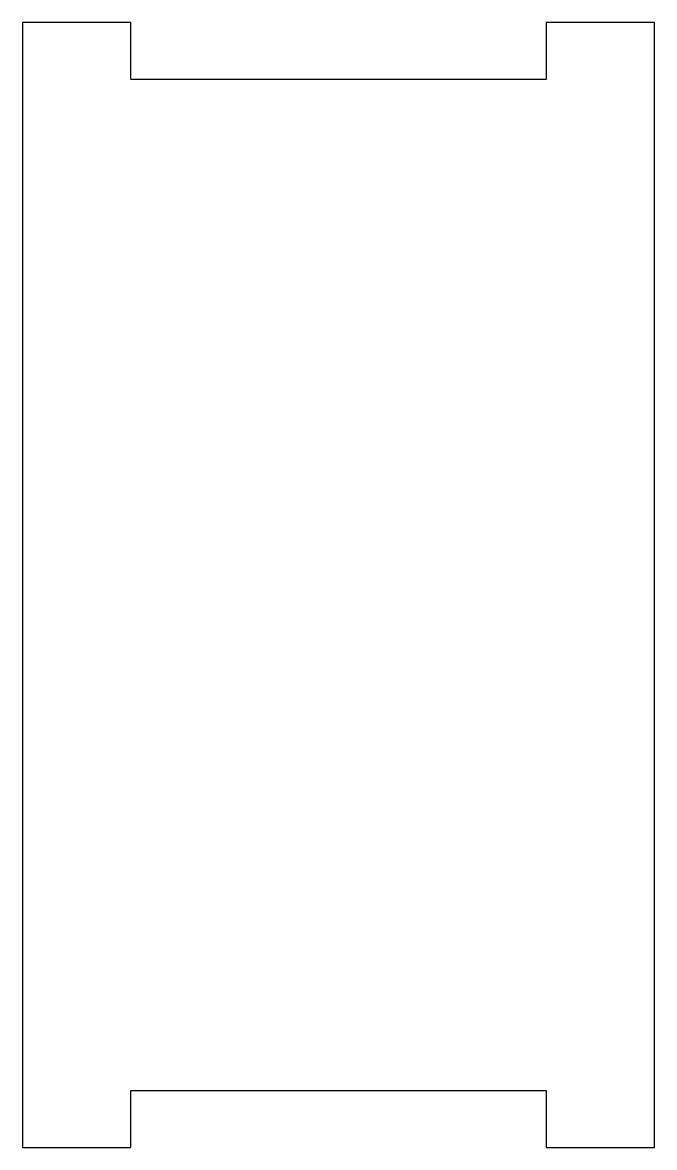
# Model space of a CAD drawing. Header units: metres. Extents: x -42 to 42, y -42 to 105.
# Drawn here: x -17.5 to 17.5, y 42.9 to 105.2 of the extents above; entities that cross this region are included whole.
import ezdxf

# ---------------------------------------------------------------- set-up
doc = ezdxf.new("R2010")
doc.units = ezdxf.units.M

msp = doc.modelspace()

# ---------------------------------------------------------------- linework, layer by layer
for p, q in [((-11.5, 105.15), (-17.5, 105.15)), ((-17.5, 105.15), (-17.5, 42.85)), ((-11.5, 102), (-11.5, 105.15)), ((17.5, 105.15), (11.5, 105.15)), ((11.5, 105.15), (11.5, 102)), ((17.5, 42.85), (17.5, 105.15)), ((11.5, 102), (-11.5, 102)), ((-11.5, 46), (11.5, 46)), ((-11.5, 42.85), (-11.5, 46)), ((11.5, 46), (11.5, 42.85)), ((-17.5, 42.85), (-11.5, 42.85)), ((11.5, 42.85), (17.5, 42.85))]:
    msp.add_line(p, q)

doc.saveas('drawing.dxf')
